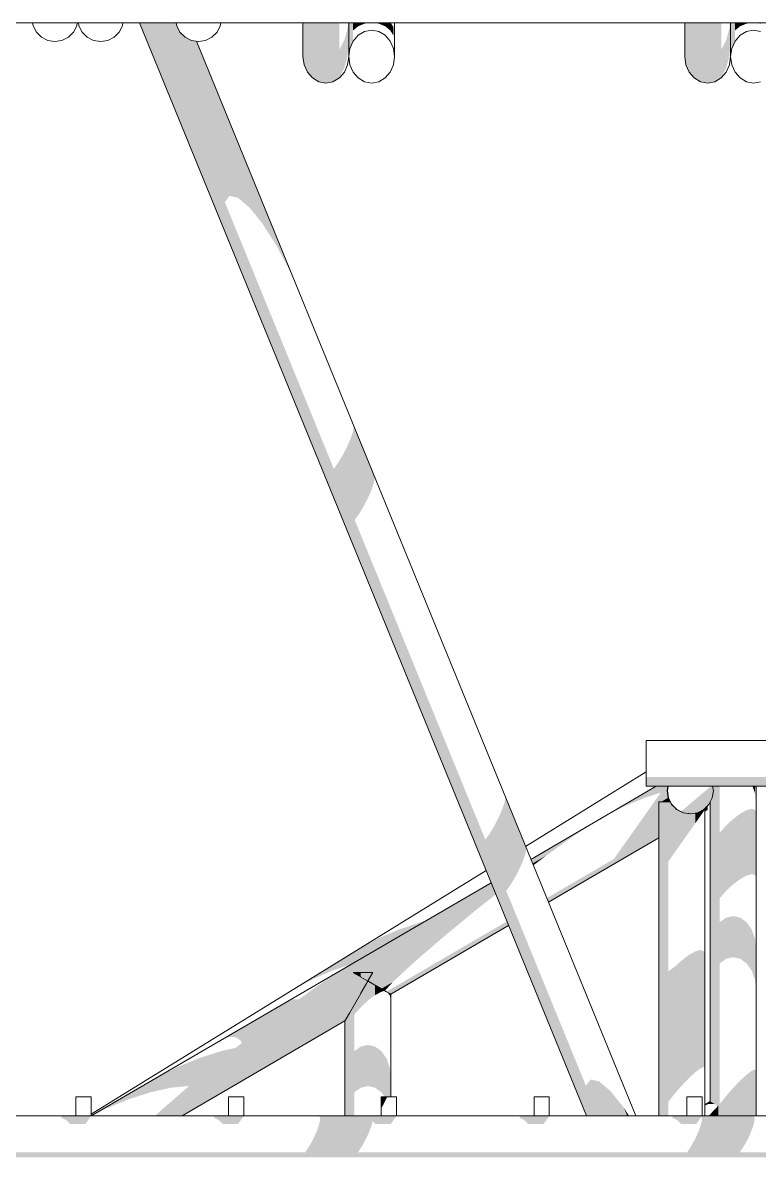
# Model space of a CAD drawing. Header units: millimetres. Extents: x -71878 to 121433, y -67383 to 83273.
# Drawn here: x 77925 to 79855, y -48564 to -45593 of the extents above; entities that cross this region are included whole.
import ezdxf

# ---------------------------------------------------------------- set-up
doc = ezdxf.new("R2010")
doc.units = ezdxf.units.MM
doc.header["$MEASUREMENT"] = 0
for name, color, linetype, lineweight in [('COLUMNAS_Pluma_Nº__1', 7, 'Continuous', 0), ('ENTIRADO_Pluma_Nº__21', 7, 'Continuous', 5), ('Vigas_Pluma_Nº__21', 7, 'Continuous', 5)]:
    doc.layers.add(name, color=color, linetype=linetype, lineweight=lineweight)
for name, color, linetype, lineweight, true_color in [('COLUMNAS_Pluma_Nº__3', 7, 'Continuous', 0, 0x646464), ('ENTIRADO_Pluma_Nº__3', 7, 'Continuous', 0, 0x646464), ('Vigas_Pluma_Nº__3', 7, 'Continuous', 0, 0x646464)]:
    doc.layers.add(name, color=color, linetype=linetype, lineweight=lineweight, true_color=true_color)

msp = doc.modelspace()

# ---------------------------------------------------------------- hatches: boundary and pattern name
at = {"layer": 'COLUMNAS_Pluma_Nº__3', "linetype": 'Continuous', "lineweight": 0, "true_color": 0x191919}
for points in [[(78236.661, -45592.573), (78231.81, -45592.573), (79401.628, -48455.379), (79406.479, -48455.379)], [(78236.661, -45592.573), (79406.479, -48455.379), (79417.178, -48455.379), (78247.359, -45592.573)], [(78247.359, -45592.573), (79417.178, -48455.379), (79432.676, -48455.379), (78262.858, -45592.573)], [(78281.639, -45592.573), (78262.858, -45592.573), (78454.916, -46062.593), (78467.023, -46046.266)], [(78301.864, -45592.573), (78281.639, -45592.573), (78467.028, -46046.26), (78489.21, -46051.05)], [(78321.554, -45592.573), (78301.864, -45592.573), (78489.21, -46051.05), (78519.295, -46076.489)], [(78321.554, -45592.573), (78519.295, -46076.489), (78554.338, -46120.087), (78355.25, -45632.875), (78350.64, -45630.526), (78337.366, -45617.252), (78328.844, -45600.526), (78327.584, -45592.573)], [(78355.25, -45632.875), (78554.338, -46120.087), (78590.908, -46177.577), (78371.092, -45639.638), (78367.366, -45639.048)], [(78379.27, -45640.933), (78371.092, -45639.638), (78590.908, -46177.577), (78625.426, -46243.331)], [(78790.965, -46644.844), (78792.386, -46651.92), (78847.149, -46785.938), (78845.729, -46778.862)], [(78790.018, -46664.843), (78784.093, -46682.349), (78838.856, -46816.367), (78844.781, -46798.862)], [(78792.386, -46651.92), (78790.018, -46664.843), (78844.781, -46798.862), (78847.149, -46785.938)], [(78775.191, -46702.723), (78764.184, -46723.971), (78818.947, -46857.99), (78829.955, -46836.741)], [(78784.093, -46682.349), (78775.191, -46702.723), (78829.955, -46836.741), (78838.856, -46816.367)], [(78764.184, -46723.971), (78752.148, -46744.014), (78806.912, -46878.032), (78818.947, -46857.99)], [(78752.145, -46744.018), (78740.265, -46760.886), (78795.025, -46894.91), (78806.913, -46878.031)], [(79728.99, -47627.327), (79728.99, -48419.467), (79729.009, -48419.462), (79737.513, -48424.208), (79737.513, -47592.307), (79732.278, -47592.307), (79734.185, -47604.353), (79731.249, -47622.894)], [(79737.513, -48424.208), (79737.55, -48424.208), (79745.72, -48428.768), (79745.72, -48455.379), (79750.787, -48455.379), (79750.787, -47592.307), (79737.513, -47592.307)], [(79836.749, -47592.307), (79843.117, -47609.973), (79843.117, -47592.307)], [(79843.117, -47592.307), (79843.117, -47609.973), (79846.054, -47636.183), (79846.054, -47592.307)], [(79189.233, -47623.092), (79186.865, -47636.016), (79241.628, -47770.034), (79243.996, -47757.111)], [(79187.812, -47616.016), (79189.233, -47623.092), (79243.996, -47757.111), (79242.576, -47750.035)], [(79726.054, -48417.828), (79728.99, -48419.467), (79728.99, -47627.327), (79726.054, -47633.09)], [(79180.94, -47653.521), (79172.038, -47673.895), (79226.801, -47807.914), (79235.703, -47787.54)], [(79180.94, -47653.521), (79235.703, -47787.54), (79241.628, -47770.034), (79186.865, -47636.016)], [(79591.752, -47632.616), (79591.752, -48455.379), (79594.688, -48455.379), (79594.688, -47632.616)], [(79594.688, -47632.616), (79594.688, -48455.379), (79603.211, -48455.379), (79603.211, -47632.616)], [(79603.211, -47632.616), (79603.211, -48455.379), (79616.485, -48455.379), (79616.485, -47632.616)], [(79616.484, -47788.833), (79633.211, -47765.164), (79633.211, -47648.039), (79624.786, -47639.62), (79621.215, -47632.616), (79616.485, -47632.616)], [(79633.211, -47648.039), (79633.211, -47765.164), (79651.752, -47738.916), (79651.752, -47659.866), (79638.066, -47652.894)], [(79651.752, -47738.916), (79670.293, -47712.657), (79670.293, -47663.872), (79654.795, -47661.416), (79651.752, -47659.866)], [(79692.726, -47661.416), (79687.019, -47662.32), (79687.019, -47688.959), (79700.293, -47670.14), (79700.293, -47657.561)], [(79700.293, -47657.561), (79700.293, -47670.14), (79708.815, -47658.043), (79708.815, -47653.219)], [(79709.453, -47652.894), (79708.815, -47653.219), (79708.815, -47658.043), (79711.752, -47653.852), (79711.752, -47650.595)], [(79804.595, -47835.207), (79821.321, -47825.966), (79821.321, -47654.693), (79804.595, -47663.934)], [(79821.321, -47654.693), (79821.321, -47825.965), (79834.595, -47822.348), (79834.595, -47651.075)], [(79834.595, -47651.075), (79834.595, -47822.348), (79843.117, -47824.708), (79843.117, -47653.435)], [(79846.054, -47661.542), (79843.117, -47653.435), (79843.117, -47824.708), (79846.054, -47832.815)], [(79172.038, -47673.895), (79161.031, -47695.144), (79215.794, -47829.162), (79226.801, -47807.914)], [(79670.293, -47663.872), (79670.293, -47712.657), (79687.019, -47688.959), (79687.019, -47662.32), (79674.185, -47664.353), (79673.331, -47664.353)], [(79767.513, -47695.209), (79767.513, -47866.482), (79786.054, -47849.168), (79786.054, -47677.895)], [(79804.595, -47663.934), (79786.054, -47677.895), (79786.054, -47849.168), (79804.595, -47835.207)], [(79148.995, -47715.187), (79137.112, -47732.058), (79191.873, -47866.08), (79203.755, -47849.21)], [(79161.031, -47695.144), (79148.995, -47715.186), (79203.758, -47849.205), (79215.794, -47829.162)], [(79750.787, -47714.18), (79750.787, -47885.453), (79767.513, -47866.482), (79767.513, -47695.209)], [(79750.787, -48056.141), (79767.513, -48044.088), (79767.513, -47936.313), (79750.787, -47948.365)], [(79767.513, -47936.313), (79767.513, -48044.088), (79786.054, -48039.935), (79786.054, -47932.16)], [(79786.054, -47932.16), (79786.054, -48039.935), (79804.595, -48044.088), (79804.595, -47936.313)], [(79821.321, -47948.365), (79804.595, -47936.313), (79804.595, -48044.088), (79821.321, -48056.141)], [(79834.595, -47967.137), (79821.321, -47948.365), (79821.321, -48056.141), (79834.595, -48074.913)], [(79843.117, -47990.792), (79834.595, -47967.137), (79834.595, -48074.913), (79843.117, -48098.567)], [(79843.117, -48098.567), (79846.054, -48124.788), (79846.054, -48017.013), (79843.117, -47990.792)], [(79651.752, -48375.888), (79670.293, -48356.642), (79670.293, -48033.84), (79651.752, -48047.801)], [(79670.293, -48033.84), (79670.293, -48356.642), (79687.019, -48341.186), (79687.019, -48024.598)], [(79687.019, -48341.186), (79700.293, -48331.034), (79700.293, -48020.98), (79687.019, -48024.598)], [(79708.815, -48023.34), (79700.293, -48020.98), (79700.293, -48331.034), (79708.815, -48327.181)], [(79708.815, -48023.34), (79708.815, -48327.181), (79711.752, -48330.002), (79711.752, -48031.447)], [(79633.211, -48064.759), (79616.484, -48076.812), (79616.484, -48418.033), (79633.211, -48397.042)], [(79633.211, -48064.759), (79633.211, -48397.042), (79651.752, -48375.888), (79651.752, -48047.801), (79633.71, -48064.647)], [(78790.684, -48080.042), (78794.232, -48082.079), (78794.269, -48082.142), (78794.269, -48080.042)], [(78794.269, -48082.142), (78810.922, -48091.707), (78810.995, -48091.934), (78810.995, -48080.042), (78794.269, -48080.042)], [(78810.995, -48170.822), (78829.536, -48153.508), (78829.536, -48080.042), (78810.995, -48080.042), (78810.995, -48091.934), (78829.303, -48102.45), (78810.995, -48134.325)], [(78829.536, -48153.508), (78848.077, -48139.547), (78848.077, -48112.694), (78829.769, -48102.179), (78842.483, -48080.042), (78829.536, -48080.042)], [(78794.269, -48163.632), (78794.269, -48189.793), (78810.995, -48170.822), (78810.995, -48134.326), (78810.922, -48134.637)], [(78848.077, -48112.694), (78848.077, -48139.547), (78864.803, -48130.306), (78864.803, -48122.487), (78848.149, -48112.921)], [(78864.803, -48122.487), (78864.803, -48130.306), (78873.986, -48127.803), (78864.84, -48122.549)], [(78886.599, -48135.068), (78878.096, -48130.184), (78886.599, -48139.09)], [(78889.536, -48136.77), (78886.599, -48135.083), (78886.599, -48139.09), (78889.536, -48152.782)], [(78780.995, -48186.783), (78780.995, -48455.379), (78794.269, -48455.379), (78794.269, -48163.632), (78794.232, -48163.737)], [(78772.472, -48201.642), (78772.472, -48455.379), (78780.995, -48455.379), (78780.995, -48186.784), (78780.976, -48186.837)], [(78772.467, -48201.667), (78769.536, -48206.77), (78769.536, -48455.379), (78772.472, -48455.379), (78772.472, -48201.642)], [(78794.269, -48285.848), (78794.269, -48393.624), (78810.995, -48381.572), (78810.995, -48273.796)], [(78810.995, -48273.796), (78810.995, -48381.571), (78829.536, -48377.419), (78829.536, -48269.643)], [(78848.077, -48273.796), (78829.536, -48269.643), (78829.536, -48377.418), (78848.077, -48381.571)], [(78848.077, -48381.571), (78864.803, -48393.624), (78864.803, -48285.848), (78848.077, -48273.796)], [(78864.803, -48285.848), (78864.803, -48393.624), (78873.115, -48405.379), (78878.077, -48405.379), (78878.077, -48304.62)], [(78886.599, -48328.275), (78878.077, -48304.62), (78878.077, -48405.379), (78886.599, -48405.379)], [(78886.599, -48328.275), (78886.599, -48405.379), (78889.536, -48405.379), (78889.536, -48354.496)], [(79821.321, -48455.379), (79834.595, -48455.379), (79834.595, -48337.458), (79821.321, -48347.61)], [(79834.595, -48337.458), (79834.595, -48455.379), (79843.117, -48455.379), (79843.117, -48333.604)], [(79843.117, -48455.379), (79846.054, -48455.379), (79846.054, -48336.426), (79843.117, -48333.604)], [(79412.588, -48360.256), (79400.481, -48376.582), (79432.675, -48455.38), (79451.456, -48455.38)], [(79434.77, -48365.046), (79412.588, -48360.257), (79451.457, -48455.379), (79471.683, -48455.379)], [(79464.856, -48390.485), (79434.771, -48365.046), (79471.683, -48455.379), (79491.373, -48455.379)], [(79786.054, -48455.379), (79804.595, -48455.379), (79804.595, -48363.065), (79786.054, -48382.312)], [(79804.595, -48363.065), (79804.595, -48455.379), (79821.321, -48455.379), (79821.321, -48347.61)], [(79499.898, -48434.084), (79464.856, -48390.485), (79491.373, -48455.379), (79508.6, -48455.379)], [(79767.513, -48403.466), (79767.513, -48455.379), (79786.054, -48455.379), (79786.054, -48382.312)], [(79750.787, -48424.457), (79750.787, -48455.379), (79767.513, -48455.379), (79767.513, -48403.466)], [(79499.898, -48434.084), (79508.6, -48455.379), (79513.444, -48455.379)]]:
    msp.add_hatch(color=250, dxfattribs=at).paths.add_polyline_path(points)
h = msp.add_hatch(color=250, dxfattribs=at)
h.paths.add_polyline_path([(78380.843, -45641.183), (78379.27, -45640.933), (78625.426, -46243.331), (78654.512, -46310.912)])
h.paths.add_polyline_path([(78393.701, -45674.876), (78394.215, -45674.151), (78394.936, -45677.746)], flags=0)
at = {"layer": 'ENTIRADO_Pluma_Nº__3', "linetype": 'Continuous', "lineweight": 0, "true_color": 0x191919}
msp.add_hatch(color=250, dxfattribs=at).paths.add_polyline_path([(78864.499, -48436.437), (78880.145, -48405.379), (78864.499, -48405.379)])
at = {"layer": 'Vigas_Pluma_Nº__3', "linetype": 'Continuous', "lineweight": 0, "true_color": 0x191919}
for points in [[(78659.463, -45681.489), (78662.399, -45702.838), (78662.399, -45592.573), (78659.463, -45592.573)], [(78662.399, -45702.838), (78670.922, -45722.098), (78670.922, -45592.573), (78662.399, -45592.573)], [(78670.922, -45722.098), (78684.195, -45737.382), (78684.195, -45592.573), (78670.922, -45592.573)], [(78684.195, -45737.382), (78700.922, -45747.195), (78700.922, -45592.573), (78684.195, -45592.573)], [(78719.463, -45592.573), (78700.922, -45592.573), (78700.922, -45747.195), (78719.463, -45750.576)], [(78719.463, -45750.576), (78738.004, -45747.195), (78738.004, -45592.573), (78719.463, -45592.573)], [(78738.004, -45747.195), (78754.73, -45737.382), (78754.73, -45592.573), (78738.004, -45592.573)], [(78776.526, -45605.41), (78768.004, -45637.705), (78768.004, -45710.651), (78776.526, -45678.356)], [(78779.463, -45592.573), (78777.579, -45592.573), (78776.526, -45605.41), (78776.526, -45678.356), (78779.463, -45642.557)], [(78779.463, -45681.489), (78782.399, -45660.14), (78782.399, -45592.573), (78779.463, -45592.573)], [(78782.399, -45660.14), (78790.922, -45640.881), (78790.922, -45592.573), (78782.399, -45592.573)], [(78790.921, -45612.861), (78804.195, -45601.972), (78804.195, -45592.573), (78790.922, -45592.573)], [(78804.195, -45601.972), (78820.922, -45594.981), (78820.922, -45592.573), (78804.195, -45592.573)], [(78820.921, -45594.981), (78839.463, -45592.573), (78820.922, -45592.573)], [(78858.004, -45592.573), (78839.463, -45592.572), (78858.004, -45594.981)], [(78858.004, -45592.573), (78858.004, -45594.981), (78874.73, -45601.972), (78874.73, -45592.573)], [(78874.73, -45592.573), (78874.73, -45601.972), (78888.004, -45612.861), (78888.004, -45592.573)], [(78888.004, -45592.573), (78888.004, -45612.861), (78896.526, -45626.582), (78896.526, -45604.346), (78889.213, -45592.573)], [(78896.526, -45626.582), (78899.463, -45641.792), (78899.463, -45619.556), (78896.526, -45604.346)], [(79659.463, -45592.573), (79659.463, -45681.489), (79662.399, -45702.838), (79662.399, -45592.573)], [(79662.399, -45702.838), (79670.922, -45722.098), (79670.922, -45592.573), (79662.399, -45592.573)], [(79670.922, -45722.098), (79684.195, -45737.382), (79684.195, -45592.573), (79670.922, -45592.573)], [(79684.195, -45737.382), (79700.922, -45747.195), (79700.922, -45592.573), (79684.195, -45592.573)], [(79700.922, -45592.573), (79700.922, -45747.195), (79719.463, -45750.576), (79719.463, -45592.573)], [(79719.463, -45750.576), (79738.004, -45747.195), (79738.004, -45592.573), (79719.463, -45592.573)], [(79738.004, -45747.195), (79754.73, -45737.382), (79754.73, -45592.573), (79738.004, -45592.573)], [(79776.526, -45678.356), (79776.526, -45605.41), (79768.004, -45637.705), (79768.004, -45710.651)], [(79779.463, -45592.573), (79777.579, -45592.573), (79776.526, -45605.41), (79776.526, -45678.356), (79779.463, -45642.557)], [(79779.463, -45681.489), (79782.399, -45660.14), (79782.399, -45592.573), (79779.463, -45592.573)], [(79782.399, -45592.573), (79782.399, -45660.14), (79790.922, -45640.881), (79790.922, -45592.573)], [(79790.921, -45612.861), (79804.196, -45601.972), (79804.195, -45592.573), (79790.922, -45592.573)], [(79804.195, -45601.972), (79820.921, -45594.981), (79820.922, -45592.573), (79804.195, -45592.573)], [(79820.922, -45594.981), (79839.463, -45592.573), (79820.922, -45592.573)], [(79839.463, -45592.572), (79858.004, -45594.981), (79858.004, -45592.573)], [(78768.004, -45637.705), (78754.73, -45663.335), (78754.73, -45736.28), (78768.004, -45710.651)], [(79768.004, -45637.705), (79754.73, -45663.334), (79754.73, -45736.28), (79768.004, -45710.651)], [(79558.499, -47497.04), (79558.496, -47513.766), (79558.495, -47532.307), (79558.496, -47550.848), (79558.499, -47567.574), (79558.503, -47580.848), (79558.509, -47589.37), (79558.515, -47592.307), (79558.522, -47589.37), (79558.527, -47580.848), (79558.532, -47567.574), (79558.535, -47550.848), (79558.536, -47532.307), (79558.535, -47513.766), (79558.532, -47497.04), (79558.527, -47483.766), (79558.522, -47475.244), (79558.515, -47472.307), (79558.509, -47475.244), (79558.503, -47483.766)], [(81711.235, -47580.848), (81711.24, -47567.574), (79558.532, -47567.574), (79558.527, -47580.848)], [(79584.752, -47592.307), (79449.378, -47671.276), (79500.156, -47645.055), (79590.581, -47592.307)], [(79590.581, -47592.307), (79500.156, -47645.055), (79557.62, -47621.401), (79607.494, -47592.307)], [(79607.494, -47592.307), (79557.62, -47621.401), (79596.447, -47608.946), (79590.245, -47617.736), (79613.143, -47604.379), (79613.139, -47604.353), (79615.035, -47592.307)], [(79558.522, -47589.37), (79558.515, -47592.307), (81708.264, -47592.307), (81709.485, -47589.37)], [(79558.527, -47580.848), (79558.522, -47589.37), (81709.485, -47589.37), (81711.232, -47585.169), (81711.235, -47580.848)], [(79615.035, -47592.307), (79613.139, -47604.353), (79614.186, -47604.353), (79616.093, -47592.307)], [(79727.753, -47592.307), (79649.473, -47658.272), (79655.644, -47661.416), (79674.185, -47664.353), (79692.726, -47661.416), (79709.453, -47652.894), (79722.726, -47639.62), (79731.249, -47622.894), (79734.185, -47604.353), (79732.278, -47592.307)], [(79590.245, -47617.736), (79567.006, -47650.656), (79591.752, -47636.221), (79591.752, -47632.616), (79597.933, -47632.616), (79615.96, -47622.1), (79613.143, -47604.379)], [(79615.96, -47622.1), (79597.933, -47632.616), (79621.042, -47632.616), (79616.086, -47622.894)], [(79613.139, -47604.353), (79615.96, -47622.1), (79616.086, -47622.894), (79617.122, -47622.894), (79614.186, -47604.353)], [(79617.122, -47622.894), (79616.086, -47622.894), (79621.042, -47632.616), (79621.215, -47632.616), (79624.786, -47639.62), (79625.644, -47639.62)], [(79541.232, -47687.156), (79515.446, -47723.663), (79591.752, -47679.151), (79591.752, -47657.686)], [(79567.006, -47650.656), (79541.232, -47687.156), (79591.752, -47657.686), (79591.752, -47636.221)], [(79624.786, -47639.62), (79633.211, -47648.039), (79638.066, -47652.894), (79638.918, -47652.894), (79625.644, -47639.62)], [(79638.066, -47652.894), (79651.752, -47659.866), (79654.795, -47661.416), (79655.644, -47661.416), (79638.918, -47652.894)], [(79711.752, -47653.749), (79717.799, -47650.221), (79717.799, -47644.547), (79711.752, -47650.595)], [(79711.752, -47657.148), (79717.799, -47653.621), (79717.799, -47650.221), (79711.752, -47653.749)], [(79256.394, -47783.85), (79257.515, -47786.596), (79371.526, -47720.089), (79425.299, -47685.322)], [(79492.172, -47756.604), (79591.752, -47698.515), (79591.752, -47679.151), (79515.446, -47723.663)], [(79654.795, -47661.416), (79670.293, -47663.872), (79673.331, -47664.353), (79674.185, -47664.353), (79655.644, -47661.416)], [(79591.752, -47713.883), (79297.857, -47885.322), (79301.113, -47893.289), (79591.752, -47723.749)], [(79492.172, -47756.604), (79473.688, -47782.754), (79591.752, -47713.883), (79591.752, -47698.515)], [(79257.515, -47786.596), (79260.771, -47794.563), (79296.87, -47773.505), (79371.526, -47720.089)], [(79301.113, -47893.289), (79302.235, -47896.034), (79591.752, -47727.149), (79591.752, -47723.749)], [(79262.733, -47799.364), (79296.87, -47773.505), (79260.771, -47794.563)], [(78634.526, -48150.008), (78464.81, -48249.009), (78481.548, -48249.112), (79156.465, -47855.409), (79153.209, -47847.442), (78712.906, -48104.286), (78648.88, -48150.096)], [(79156.465, -47855.409), (78481.548, -48249.112), (78494.835, -48256.729), (78794.232, -48082.079), (78790.684, -48080.042), (78797.725, -48080.042), (79161.535, -47867.818)], [(78766.679, -48069.519), (78712.906, -48104.286), (79153.209, -47847.442), (79152.087, -47844.696)], [(79161.535, -47867.818), (78797.725, -48080.042), (78830.92, -48080.042), (79115.469, -47914.054), (79164.558, -47875.216)], [(78842.483, -48080.042), (78829.769, -48102.179), (79026.48, -47987.43), (79115.469, -47914.054), (78830.92, -48080.042)], [(78911.552, -47967.085), (78736.789, -48074.861), (78785.854, -48058.333), (78841.75, -48025.727), (78967.28, -47948.313)], [(78967.28, -47948.313), (78841.749, -48025.727), (78979.283, -47945.499)], [(79193.551, -47946.167), (78878.096, -48130.184), (78886.599, -48135.068), (78886.605, -48135.086), (79196.807, -47954.135)], [(78886.605, -48135.086), (78889.536, -48136.776), (79197.928, -47956.88), (79196.807, -47954.135)], [(78856.96, -47990.74), (78682.197, -48098.515), (78736.789, -48074.861), (78911.552, -47967.085)], [(78808.846, -48016.961), (78634.084, -48124.736), (78682.197, -48098.515), (78856.96, -47990.74)], [(79026.48, -47987.43), (78829.769, -48102.179), (78848.077, -48112.694), (78848.149, -48112.921), (78950.384, -48053.284)], [(78950.384, -48053.284), (78848.149, -48112.921), (78864.803, -48122.487), (78864.84, -48122.549), (78894.628, -48105.172)], [(78260.069, -48393.676), (78313.925, -48381.624), (78810.922, -48091.707), (78794.269, -48082.142), (78794.232, -48082.079), (78494.835, -48256.729), (78499.466, -48264.534), (78483.358, -48277.277), (78444.826, -48285.901)], [(78360.652, -48377.864), (78291.764, -48437.481), (78810.922, -48134.637), (78810.995, -48134.325), (78829.303, -48102.45), (78357.841, -48377.471)], [(78313.925, -48381.624), (78357.841, -48377.471), (78829.303, -48102.45), (78810.995, -48091.934), (78810.922, -48091.707)], [(78864.84, -48122.549), (78873.986, -48127.803), (78894.628, -48105.172)], [(78291.764, -48437.481), (78272.532, -48455.379), (78294.277, -48455.379), (78794.232, -48163.737), (78794.269, -48163.632), (78810.922, -48134.637)], [(78294.277, -48455.379), (78320.621, -48455.379), (78780.976, -48186.837), (78780.995, -48186.784), (78794.232, -48163.737)], [(78446.26, -48256.43), (78464.81, -48249.009), (78634.526, -48150.008), (78615.976, -48157.429)], [(78320.621, -48455.379), (78337.535, -48455.379), (78772.467, -48201.667), (78772.472, -48201.642), (78780.976, -48186.837)], [(78772.467, -48201.667), (78337.535, -48455.379), (78343.363, -48455.379), (78769.53, -48206.78)], [(78144.08, -48436.102), (78201.544, -48412.448), (78386.301, -48304.673), (78328.838, -48328.327)], [(78201.544, -48412.448), (78260.069, -48393.676), (78444.826, -48285.901), (78386.301, -48304.673)], [(78106.751, -48455.379), (78144.08, -48436.102), (78328.838, -48328.327), (78278.06, -48354.548), (78105.208, -48455.379)], [(78104.499, -48451.329), (78104.499, -48453.02), (78134.852, -48432.61)], [(79711.752, -48426.654), (79711.752, -48428.416), (79720.823, -48424.51), (79729.009, -48419.462), (79728.99, -48419.467), (79726.06, -48417.831)], [(79720.823, -48424.51), (79737.513, -48424.208), (79729.009, -48419.462)], [(79745.72, -48431.004), (79735.569, -48441.024), (79745.72, -48434.764)], [(78027.067, -48458.315), (78026, -48459.824), (78039.766, -48466.838), (78096.396, -48466.838), (78102.422, -48458.315)], [(78029.143, -48455.379), (78027.067, -48458.315), (78102.422, -48458.315), (78104.499, -48455.379)], [(78427.067, -48458.315), (78426, -48459.824), (78439.766, -48466.838), (78496.396, -48466.838), (78502.422, -48458.315)], [(78427.067, -48458.315), (78502.422, -48458.315), (78504.499, -48455.379), (78429.143, -48455.379)], [(78699.706, -48455.379), (78703.558, -48458.315), (78902.422, -48458.315), (78904.499, -48455.379)], [(78703.558, -48458.315), (78704.075, -48466.838), (78896.396, -48466.838), (78902.422, -48458.315)], [(79239.766, -48466.838), (79296.396, -48466.838), (79302.422, -48458.315), (79227.067, -48458.315), (79226, -48459.824)], [(79227.067, -48458.315), (79302.422, -48458.315), (79304.499, -48455.379), (79229.143, -48455.379)], [(79639.766, -48466.838), (79696.396, -48466.838), (79702.422, -48458.315), (79627.067, -48458.315), (79626, -48459.824)], [(79629.143, -48455.379), (79627.067, -48458.315), (79702.422, -48458.315), (79702.82, -48457.753), (79703.558, -48458.315), (79841.555, -48458.315), (79837.702, -48455.379)], [(79703.558, -48458.315), (79704.075, -48466.838), (79842.071, -48466.838), (79841.555, -48458.315)], [(79735.569, -48441.024), (79721.648, -48455.379), (79744.157, -48455.379), (79745.72, -48454.415), (79745.72, -48434.764)], [(79745.72, -48454.415), (79744.157, -48455.379), (79745.72, -48455.379)], [(78096.396, -48466.838), (78039.766, -48466.838), (78049.507, -48476.58), (78089.508, -48476.58)], [(78449.508, -48476.579), (78489.508, -48476.58), (78496.396, -48466.838), (78439.766, -48466.838)], [(78701.205, -48480.112), (78695.23, -48496.838), (78833.226, -48496.838), (78839.202, -48480.112)], [(78701.205, -48480.112), (78839.202, -48480.112), (78841.662, -48468.734), (78849.508, -48476.58), (78889.508, -48476.579), (78896.396, -48466.838), (78704.075, -48466.838)], [(79249.507, -48476.58), (79289.507, -48476.58), (79296.396, -48466.838), (79239.766, -48466.838)], [(79696.396, -48466.838), (79639.766, -48466.838), (79649.508, -48476.58), (79689.507, -48476.579)], [(79701.205, -48480.112), (79695.23, -48496.838), (79833.226, -48496.838), (79839.202, -48480.112)], [(79704.075, -48466.838), (79701.205, -48480.112), (79839.202, -48480.112), (79842.071, -48466.838)], [(78686.734, -48515.379), (78676.549, -48533.92), (78814.545, -48533.92), (78824.73, -48515.379)], [(78695.23, -48496.838), (78686.734, -48515.379), (78824.73, -48515.379), (78833.226, -48496.838)], [(79686.734, -48515.379), (79676.549, -48533.92), (79814.545, -48533.92), (79824.73, -48515.379)], [(79695.23, -48496.838), (79686.734, -48515.379), (79824.73, -48515.379), (79833.226, -48496.838)], [(81617.322, -48550.646), (68296.715, -48550.646), (68296.715, -48563.92), (81617.322, -48563.92)], [(78676.549, -48533.92), (78665.672, -48550.646), (78803.669, -48550.646), (78814.546, -48533.92)], [(79676.549, -48533.92), (79665.672, -48550.646), (79803.669, -48550.646), (79814.545, -48533.92)]]:
    msp.add_hatch(color=250, dxfattribs=at).paths.add_polyline_path(points)

# ---------------------------------------------------------------- linework, layer by layer
at = {"layer": 'COLUMNAS_Pluma_Nº__1', "linetype": 'Continuous'}
for p, q in [((78231.81, -45592.573), (79401.628, -48455.379)), ((78380.843, -45641.183), (79530.798, -48455.379)), ((79846.054, -47592.307), (79846.054, -48455.379)), ((79594.688, -47632.616), (79591.752, -47632.616)), ((79591.752, -47632.616), (79591.752, -48455.379)), ((79603.211, -47632.616), (79594.688, -47632.616)), ((79616.485, -47632.616), (79603.211, -47632.616)), ((79621.215, -47632.616), (79616.485, -47632.616)), ((79711.752, -47650.595), (79711.752, -48455.379)), ((79726.054, -47633.09), (79726.054, -48417.834)), ((78794.269, -48080.042), (78790.684, -48080.042)), ((78810.995, -48080.042), (78794.269, -48080.042)), ((78829.536, -48080.042), (78810.995, -48080.042)), ((78842.483, -48080.042), (78829.536, -48080.042)), ((78889.536, -48136.763), (78889.536, -48405.379)), ((78769.536, -48206.764), (78769.536, -48455.379))]:
    msp.add_line(p, q, dxfattribs=at)
at = {"layer": 'ENTIRADO_Pluma_Nº__21', "linetype": 'Continuous'}
for p, q in [((67358.909, -45592.573), (82620.051, -45592.573)), ((78064.499, -48405.379), (78064.499, -48455.379)), ((78104.499, -48405.379), (78064.499, -48405.379)), ((78104.499, -48455.379), (78104.499, -48405.379)), ((78464.499, -48405.379), (78464.499, -48455.379)), ((78504.499, -48405.379), (78464.499, -48405.379)), ((78504.499, -48455.379), (78504.499, -48405.379)), ((78864.499, -48405.379), (78864.499, -48455.379)), ((78904.499, -48405.379), (78864.499, -48405.379)), ((78904.499, -48455.379), (78904.499, -48405.379)), ((79264.499, -48405.379), (79264.499, -48455.379)), ((79304.499, -48405.379), (79264.499, -48405.379)), ((79304.499, -48455.379), (79304.499, -48405.379)), ((79664.499, -48405.379), (79664.499, -48455.379)), ((79704.499, -48405.379), (79664.499, -48405.379)), ((79704.499, -48455.379), (79704.499, -48405.379)), ((78064.499, -48455.379), (78104.499, -48455.379)), ((78464.499, -48455.379), (78504.499, -48455.379)), ((78864.499, -48455.379), (78904.499, -48455.379)), ((79264.499, -48455.379), (79304.499, -48455.379)), ((79664.499, -48455.379), (79704.499, -48455.379))]:
    msp.add_line(p, q, dxfattribs=at)
at = {"layer": 'Vigas_Pluma_Nº__21', "linetype": 'Continuous'}
for p, q in [((77952.76, -45600.526), (77951.5, -45592.573)), ((77961.282, -45617.252), (77952.76, -45600.526)), ((78066.886, -45600.526), (78058.364, -45617.252)), ((78068.146, -45592.573), (78066.886, -45600.526)), ((78072.76, -45600.526), (78071.5, -45592.573)), ((78081.282, -45617.252), (78072.76, -45600.526)), ((78186.886, -45600.526), (78178.364, -45617.252)), ((78188.146, -45592.573), (78186.886, -45600.526)), ((78328.844, -45600.526), (78327.584, -45592.573)), ((78337.366, -45617.252), (78328.844, -45600.526)), ((78442.971, -45600.526), (78434.448, -45617.252)), ((78444.23, -45592.573), (78442.971, -45600.526)), ((78659.463, -45592.573), (78659.463, -45681.489)), ((78779.463, -45592.573), (78779.463, -45681.489)), ((78899.463, -45592.573), (78899.463, -45681.489)), ((79659.463, -45592.573), (79659.463, -45681.489)), ((79779.463, -45681.489), (79779.463, -45592.573)), ((77974.556, -45630.526), (77961.282, -45617.252)), ((77991.282, -45639.048), (77974.556, -45630.526)), ((78009.823, -45641.985), (77991.282, -45639.048)), ((78028.364, -45639.048), (78009.823, -45641.985)), ((78045.09, -45630.526), (78028.364, -45639.048)), ((78058.364, -45617.252), (78045.09, -45630.526)), ((78094.556, -45630.526), (78081.282, -45617.252)), ((78111.282, -45639.048), (78094.556, -45630.526)), ((78129.823, -45641.985), (78111.282, -45639.048)), ((78148.364, -45639.048), (78129.823, -45641.985)), ((78165.09, -45630.526), (78148.364, -45639.048)), ((78178.364, -45617.252), (78165.09, -45630.526)), ((78350.64, -45630.526), (78337.366, -45617.252)), ((78367.366, -45639.048), (78350.64, -45630.526)), ((78385.907, -45641.985), (78367.366, -45639.048)), ((78404.448, -45639.048), (78385.907, -45641.985)), ((78421.174, -45630.526), (78404.448, -45639.048)), ((78434.448, -45617.252), (78421.174, -45630.526)), ((78804.195, -45625.596), (78790.922, -45640.881)), ((78820.922, -45615.783), (78804.195, -45625.596)), ((78839.463, -45612.402), (78820.922, -45615.783)), ((78858.004, -45615.783), (78839.463, -45612.402)), ((78874.73, -45625.596), (78858.004, -45615.783)), ((78888.004, -45640.881), (78874.73, -45625.596)), ((79790.922, -45640.881), (79804.195, -45625.596)), ((79804.195, -45625.596), (79820.922, -45615.783)), ((79820.922, -45615.783), (79839.463, -45612.402)), ((79839.463, -45612.402), (79858.004, -45615.783)), ((78782.399, -45660.14), (78779.463, -45681.489)), ((78790.922, -45640.881), (78782.399, -45660.14)), ((78896.526, -45660.14), (78888.004, -45640.881)), ((78899.463, -45681.489), (78896.526, -45660.14)), ((79779.463, -45681.489), (79782.399, -45660.14)), ((79782.399, -45660.14), (79790.922, -45640.881)), ((78662.399, -45702.838), (78659.463, -45681.489)), ((78779.463, -45681.489), (78776.526, -45702.838)), ((78779.463, -45681.489), (78782.399, -45702.838)), ((78896.526, -45702.838), (78899.463, -45681.489)), ((79662.399, -45702.838), (79659.463, -45681.489)), ((79779.463, -45681.489), (79776.526, -45702.838)), ((79782.399, -45702.838), (79779.463, -45681.489)), ((78670.922, -45722.098), (78662.399, -45702.838)), ((78684.195, -45737.382), (78670.922, -45722.098)), ((78768.004, -45722.098), (78754.73, -45737.382)), ((78776.526, -45702.838), (78768.004, -45722.098)), ((78782.399, -45702.838), (78790.922, -45722.098)), ((78790.922, -45722.098), (78804.195, -45737.382)), ((78874.73, -45737.382), (78888.004, -45722.098)), ((78888.004, -45722.098), (78896.526, -45702.838)), ((79670.922, -45722.098), (79662.399, -45702.838)), ((79684.195, -45737.382), (79670.922, -45722.098)), ((79768.004, -45722.098), (79754.73, -45737.382)), ((79776.526, -45702.838), (79768.004, -45722.098)), ((79790.922, -45722.098), (79782.399, -45702.838)), ((79804.195, -45737.382), (79790.922, -45722.098)), ((78700.922, -45747.195), (78684.195, -45737.382)), ((78719.463, -45750.576), (78700.922, -45747.195)), ((78738.004, -45747.195), (78719.463, -45750.576)), ((78754.73, -45737.382), (78738.004, -45747.195)), ((78804.195, -45737.382), (78820.922, -45747.195)), ((78820.922, -45747.195), (78839.463, -45750.576)), ((78839.463, -45750.576), (78858.004, -45747.195)), ((78858.004, -45747.195), (78874.73, -45737.382)), ((79700.922, -45747.195), (79684.195, -45737.382)), ((79719.463, -45750.576), (79700.922, -45747.195)), ((79738.004, -45747.195), (79719.463, -45750.576)), ((79754.73, -45737.382), (79738.004, -45747.195)), ((79820.922, -45747.195), (79804.195, -45737.382)), ((79839.463, -45750.576), (79820.922, -45747.195)), ((79858.004, -45747.195), (79839.463, -45750.576)), ((79558.503, -47483.766), (79558.509, -47475.244)), ((79558.509, -47475.244), (79558.515, -47472.307)), ((79558.515, -47472.307), (79558.522, -47475.244)), ((79558.515, -47472.307), (81711.223, -47472.307)), ((79558.522, -47475.244), (79558.527, -47483.766)), ((79558.496, -47513.766), (79558.499, -47497.04)), ((79558.499, -47497.04), (79558.503, -47483.766)), ((79558.527, -47483.766), (79558.532, -47497.04)), ((79558.532, -47497.04), (79558.535, -47513.766)), ((79558.495, -47532.307), (79558.496, -47513.766)), ((79558.496, -47550.848), (79558.495, -47532.307)), ((79558.535, -47513.766), (79558.536, -47532.307)), ((79558.536, -47532.307), (79558.535, -47550.848)), ((79242.395, -47749.593), (79558.513, -47554.644)), ((79558.499, -47567.574), (79558.496, -47550.848)), ((79558.503, -47580.848), (79558.499, -47567.574)), ((79558.532, -47567.574), (79558.527, -47580.848)), ((79558.535, -47550.848), (79558.532, -47567.574)), ((79256.394, -47783.851), (79584.752, -47592.307)), ((79558.509, -47589.37), (79558.503, -47580.848)), ((79558.515, -47592.307), (79558.509, -47589.37)), ((79558.522, -47589.37), (79558.515, -47592.307)), ((79558.515, -47592.307), (81708.264, -47592.307)), ((79558.527, -47580.848), (79558.522, -47589.37)), ((79613.139, -47604.353), (79615.035, -47592.307)), ((79616.093, -47592.307), (79614.186, -47604.353)), ((79734.185, -47604.353), (79732.278, -47592.307)), ((79615.96, -47622.1), (79613.143, -47604.379)), ((79614.186, -47604.353), (79617.122, -47622.894)), ((79616.086, -47622.894), (79615.96, -47622.1)), ((79621.042, -47632.616), (79616.086, -47622.894)), ((79617.122, -47622.894), (79625.644, -47639.62)), ((79722.726, -47639.62), (79731.249, -47622.894)), ((79731.249, -47622.894), (79734.185, -47604.353)), ((79624.786, -47639.62), (79621.215, -47632.616)), ((79624.786, -47639.62), (79633.211, -47648.039)), ((79625.644, -47639.62), (79638.918, -47652.894)), ((79638.066, -47652.894), (79633.211, -47648.039)), ((79638.066, -47652.894), (79651.752, -47659.866)), ((79638.918, -47652.894), (79655.644, -47661.416)), ((79651.752, -47659.866), (79654.795, -47661.416)), ((79692.726, -47661.416), (79709.453, -47652.894)), ((79709.453, -47652.894), (79722.726, -47639.62)), ((79711.752, -47657.148), (79717.799, -47653.621)), ((79717.799, -47644.547), (79717.799, -47650.221)), ((79717.799, -47650.221), (79717.799, -47653.621)), ((79654.795, -47661.416), (79670.293, -47663.872)), ((79655.644, -47661.416), (79674.185, -47664.353)), ((79670.293, -47663.872), (79673.331, -47664.353)), ((79673.331, -47664.353), (79674.185, -47664.353)), ((79674.185, -47664.353), (79692.726, -47661.416)), ((79302.235, -47896.034), (79591.752, -47727.149)), ((78104.499, -48451.329), (79139.224, -47813.218)), ((78105.207, -48455.379), (79152.087, -47844.696)), ((78889.536, -48136.776), (79197.928, -47956.88)), ((78794.232, -48082.079), (78790.684, -48080.042)), ((78794.269, -48082.142), (78794.232, -48082.079)), ((78810.922, -48091.707), (78794.269, -48082.142)), ((78810.995, -48091.934), (78810.922, -48091.707)), ((78829.303, -48102.45), (78810.995, -48091.934)), ((78829.303, -48102.45), (78810.995, -48134.326)), ((78829.769, -48102.179), (78842.483, -48080.042)), ((78829.769, -48102.179), (78848.077, -48112.694)), ((78810.922, -48134.637), (78794.269, -48163.632)), ((78810.922, -48134.637), (78810.995, -48134.326)), ((78848.077, -48112.694), (78848.149, -48112.921)), ((78848.149, -48112.921), (78864.803, -48122.487)), ((78864.803, -48122.487), (78864.84, -48122.549)), ((78864.84, -48122.549), (78878.077, -48130.152)), ((78878.096, -48130.184), (78886.599, -48135.068)), ((78886.605, -48135.086), (78889.536, -48136.77)), ((78794.232, -48163.737), (78780.995, -48186.784)), ((78794.232, -48163.737), (78794.269, -48163.632)), ((78780.976, -48186.837), (78772.472, -48201.642)), ((78780.976, -48186.837), (78780.995, -48186.784)), ((78343.363, -48455.379), (78769.536, -48206.777)), ((78772.467, -48201.667), (78769.536, -48206.77)), ((79711.752, -48426.654), (79726.065, -48417.827)), ((79745.72, -48428.728), (79745.72, -48434.764)), ((77704.499, -48455.379), (78064.499, -48455.379)), ((78104.499, -48455.379), (78464.499, -48455.379)), ((78504.499, -48455.379), (78864.499, -48455.379)), ((78904.499, -48455.379), (79264.499, -48455.379)), ((79304.499, -48455.379), (79664.499, -48455.379)), ((79704.499, -48455.379), (80064.499, -48455.379)), ((79745.72, -48434.764), (79745.72, -48454.415)), ((79745.72, -48454.415), (79745.72, -48455.379))]:
    msp.add_line(p, q, dxfattribs=at)

doc.saveas('drawing.dxf')
